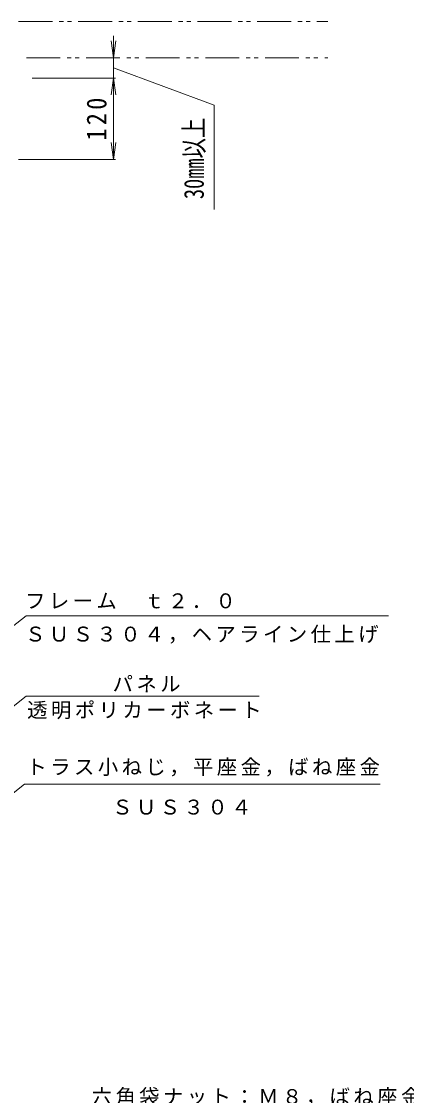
# Model space of a CAD drawing. Units: millimetres at full size, sheet at 1:10; details may follow other scales. Extents: x -824 to 1844, y -1369 to 1156.
# Drawn here: x 316 to 884, y -510 to 1075 of the extents above; entities that cross this region are included whole.
import ezdxf
from ezdxf.enums import TextEntityAlignment as Align

# ---------------------------------------------------------------- set-up
doc = ezdxf.new("R2010")
doc.units = ezdxf.units.MM
doc.header["$LTSCALE"] = 10
doc.linetypes.add('DOUBLE_CHAIN1', pattern=[8.8, 5, -1, 0.6, -0.6, 0.6, -1])
for name, color, linetype, lineweight in [('0-4_その他', 7, 'Continuous', 9), ('0-5_寸法', 2, 'Continuous', 9), ('0-F', 7, 'Continuous', 9)]:
    doc.layers.add(name, color=color, linetype=linetype, lineweight=lineweight)
doc.styles.add('ＭＳ ゴシック', font='')
doc.styles.get('ＭＳ ゴシック').set_extended_font_data('MS Gothic')

msp = doc.modelspace()

# ---------------------------------------------------------------- linework, layer by layer
at = {"layer": '0-4_その他'}
for p, q in [((451.87, 1021.22), (448.6, 1046)), ((451.87, 991.22), (451.87, 1053.51)), ((451.87, 1021.22), (455.13, 1046)), ((454.87, 991.22), (331.87, 991.22)), ((451.87, 991.22), (448.6, 966.43)), ((451.87, 871.22), (451.87, 991.22)), ((451.87, 991.22), (455.13, 966.43)), ((451.87, 871.22), (448.6, 896)), ((451.87, 871.22), (455.13, 896)), ((454.87, 871.22), (311.87, 871.22)), ((323.08, 197.96), (857.3, 197.96)), ((323.08, 79.16), (666.54, 79.16)), ((320.38, -50.62), (845.22, -50.62))]:
    msp.add_line(p, q, dxfattribs=at)
at = {"layer": '0-5_寸法', "color": 7, "linetype": 'DOUBLE_CHAIN1'}
for p, q in [((311.87, 1074.61), (767.73, 1074.61)), ((323.28, 1021.22), (767.73, 1021.22))]:
    msp.add_line(p, q, dxfattribs=at)
at = {"layer": '0-5_寸法', "color": 7}
for q in [(451.87, 1006.22), (600.2, 797.32)]:
    msp.add_line((600.2, 950.96), q, dxfattribs=at)
at = {"layer": '0-F'}
for p, q in [((323.08, 197.96), (268.22, 154.84)), ((323.08, 79.16), (220.22, -1.68)), ((320.38, -50.62), (217.52, -131.46))]:
    msp.add_line(p, q, dxfattribs=at)

# ---------------------------------------------------------------- texts
at = {"layer": '0-4_その他', "color": 2, "style": 'ＭＳ ゴシック', "width": 0.75}
msp.add_text('30㎜以上', height=29.33, rotation=90, dxfattribs=at).set_placement((593.86, 812.64), align=Align.BOTTOM_LEFT)
at = {"layer": '0-4_その他', "color": 2, "insert": (441.87, 898.72), "char_height": 29.33, "attachment_point": 7, "rotation": 90, "style": 'ＭＳ ゴシック'}
msp.add_mtext('\\T1.27;\\W0.9;120', dxfattribs=at)
at = {"layer": '0-5_寸法', "color": 7, "char_height": 21.99, "attachment_point": 7, "style": 'ＭＳ ゴシック'}
for s, insert in [('\\T1.17;フレーム\u3000ｔ２．０', (321.43, 208)), ('\\T1.17;ＳＵＳ３０４，ヘアライン仕上げ', (321.43, 156.75)), ('\\T1.17;パネル', (450.55, 85.24)), ('\\T1.17;透明ポリカーボネート', (324.56, 45.33)), ('\\T1.17;トラス小ねじ，平座金，ばね座金', (323.47, -39.13)), ('\\T1.17;ＳＵＳ３０４', (449.91, -95.61)), ('\\T1.17;六角袋ナット：Ｍ８，ばね座金，平座金', (419.55, -525.49))]:
    msp.add_mtext(s, dxfattribs=dict(at, insert=insert))

doc.saveas('drawing.dxf')
